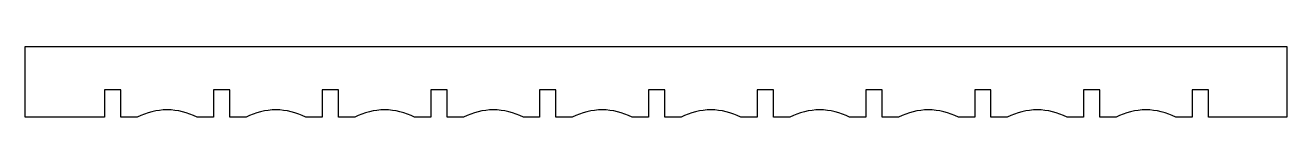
# Model space of a CAD drawing. Header units: millimetres. Extents: x -116 to 116, y -15 to -2.
import ezdxf

# ---------------------------------------------------------------- set-up
doc = ezdxf.new("R2010")
doc.units = ezdxf.units.MM
doc.layers.get('0').update_dxf_attribs({"linetype": 'CONTINUOUS'})

msp = doc.modelspace()

# ---------------------------------------------------------------- linework, layer by layer
msp.add_lwpolyline([(-116.1, -15.03), (-116.1, -2.03), (115.9, -2.03), (115.9, -15.03), (101.5, -15.03), (101.5, -10), (98.5, -10), (98.5, -15.03), (95.5, -15.03, 0.249089), (84.5, -15.03), (81.5, -15.03), (81.5, -10), (78.5, -10), (78.5, -15.03), (75.5, -15.03, 0.249089), (64.5, -15.03), (61.5, -15.03), (61.5, -10), (58.5, -10), (58.5, -15.03), (55.5, -15.03, 0.249089), (44.5, -15.03), (41.5, -15.03), (41.5, -10), (38.5, -10), (38.5, -15.03), (35.5, -15.03, 0.249089), (24.5, -15.03), (21.5, -15.03), (21.5, -10), (18.5, -10), (18.5, -15.03), (15.5, -15.03, 0.249089), (4.5, -15.03), (1.5, -15.03), (1.5, -10), (-1.5, -10), (-1.5, -15.03), (-4.5, -15.03, 0.249089), (-15.5, -15.03), (-18.5, -15.03), (-18.5, -10), (-21.5, -10), (-21.5, -15.03), (-24.5, -15.03, 0.249089), (-35.5, -15.03), (-38.5, -15.03), (-38.5, -10), (-41.5, -10), (-41.5, -15.03), (-44.5, -15.03, 0.249089), (-55.5, -15.03), (-58.5, -15.03), (-58.5, -10), (-61.5, -10), (-61.5, -15.03), (-64.5, -15.03, 0.249089), (-75.5, -15.03), (-78.5, -15.03), (-78.5, -10), (-81.5, -10), (-81.5, -15.03), (-84.5, -15.03, 0.249089), (-95.5, -15.03), (-98.5, -15.03), (-98.5, -10), (-101.5, -10), (-101.5, -15.03)], format="xyb", close=True)

doc.saveas('drawing.dxf')
